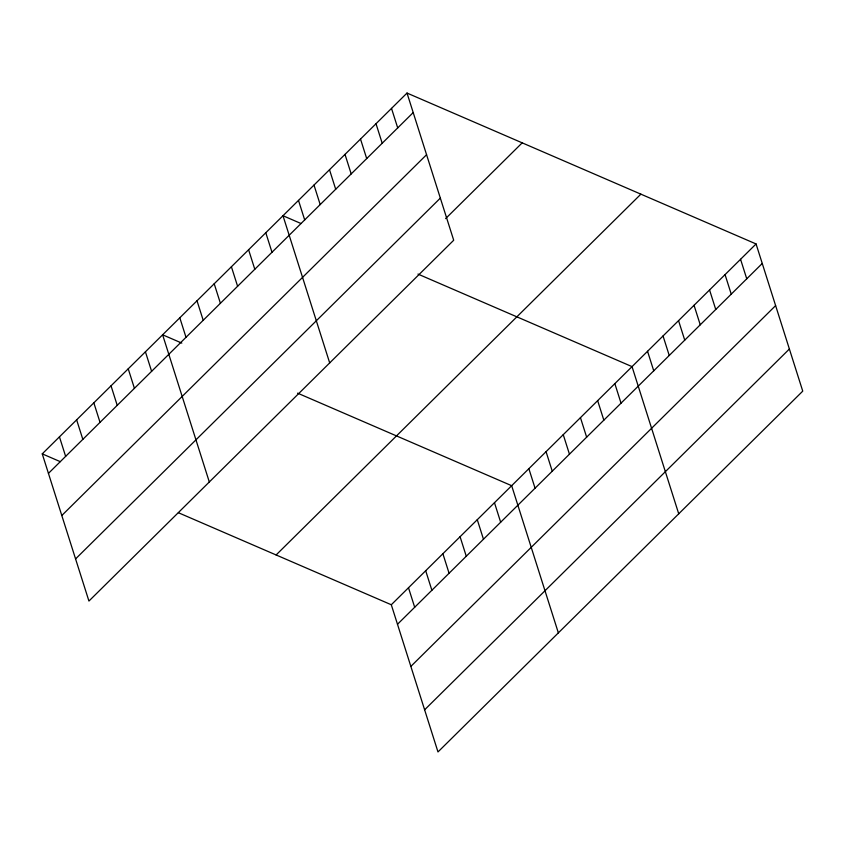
<?xml version="1.0" encoding="UTF-8"?>
<svg xmlns="http://www.w3.org/2000/svg" width="845" height="845" viewBox="0 0 845 845"><rect width="100%" height="100%" fill="white"/><g stroke="black" fill="none" stroke-linecap="round" stroke-linejoin="round"><path stroke-width="1.27" d="M407.015 93.056L453.702 240.244L88.936 601.048L42.25 453.86L407.015 93.056L756.064 243.951L802.75 391.14L437.985 751.944L391.298 604.756L178.379 512.714M48.44 473.38L413.205 112.575M61.801 515.513L426.567 154.709M75.575 558.915L440.34 198.11M445.6 218.623L522.199 142.847M276.114 554.964L640.88 194.16M391.298 604.756L756.064 243.951M397.488 624.275L762.253 263.471M410.85 666.409L775.615 305.605M424.623 709.811L789.388 349.006M300.989 223.513L282.99 215.728L329.687 362.917M417.958 274.076L632.039 366.624L678.725 513.813M181.823 343.102L162.62 334.8L209.317 481.988M297.588 393.147L511.669 485.695L558.355 632.873M42.25 453.86L60.248 461.645M740.558 259.288L746.748 278.808M725.052 274.614L731.242 294.134M709.557 289.951L715.747 309.471M694.051 305.288L700.241 324.807M678.546 320.625L684.735 340.144M663.04 335.961L669.24 355.481M647.545 351.288L653.734 370.807M614.843 383.63L621.033 403.149M597.647 400.646L603.837 420.166M580.452 417.652L586.641 437.171M563.256 434.668L569.445 454.187M546.06 451.674L552.25 471.193M528.864 468.679L535.054 488.199M391.51 108.392L397.71 127.912M376.014 123.729L382.204 143.249M494.473 502.701L500.662 522.221M360.509 139.055L366.698 158.575M477.277 519.707L483.467 539.226M345.003 154.392L351.193 173.912M460.081 536.723L466.271 556.242M329.508 169.729L335.697 189.248M442.886 553.728L449.075 573.248M314.002 185.066L320.192 204.585M425.69 570.734L431.879 590.254M298.496 200.402L304.686 219.922M408.494 587.75L414.684 607.27M265.795 232.745L271.995 252.264M248.599 249.75L254.799 269.27M231.403 266.756L237.603 286.275M214.207 283.772L220.408 303.292M197.012 300.778L203.212 320.297M179.816 317.794L186.006 337.313M145.424 351.805L151.614 371.325M128.229 368.821L134.418 388.341M111.033 385.827L117.223 405.346M93.837 402.833L100.027 422.352M76.641 419.849L82.831 439.368M59.446 436.854L65.635 456.374"/></g></svg>
